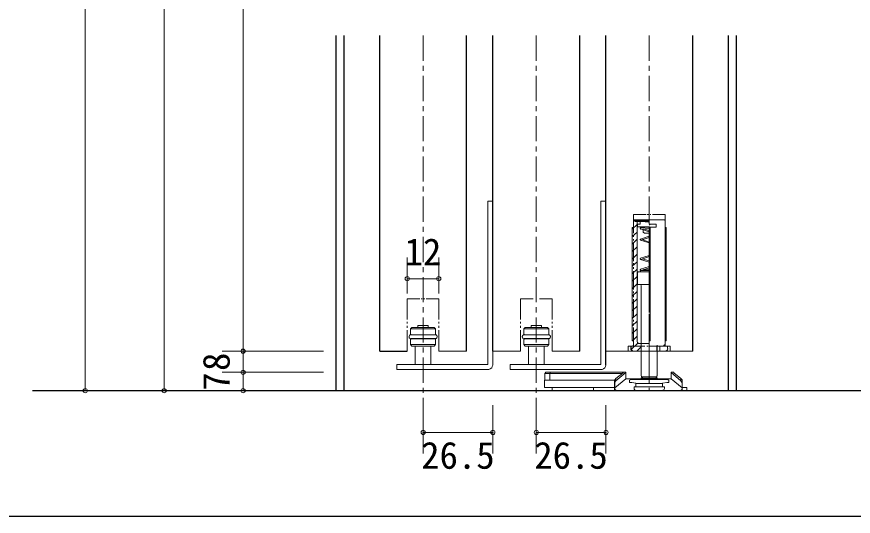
# Model space of a CAD drawing. Units: millimetres at full size. Extents: x -800 to 800, y -560 to 560.
# Drawn here: x -514.3 to -196.4, y -24 to 166 of the extents above; entities that cross this region are included whole.
import ezdxf
from ezdxf.enums import TextEntityAlignment as Align

# ---------------------------------------------------------------- set-up
doc = ezdxf.new("R2010")
doc.units = ezdxf.units.MM
doc.header["$LTSCALE"] = 4
doc.header["$PDMODE"] = 32
doc.header["$PDSIZE"] = 1.6
doc.linetypes.add('USER12', pattern=[3.826934, 2.391833, -0.478367, 0.478367, -0.478367])
doc.layers.add('0-0', color=7, linetype='Continuous', lineweight=25)
doc.layers.add('2-0', color=7, linetype='Continuous', lineweight=18)
doc.styles.add('ＭＳ ゴシック', font='')
doc.styles.get('ＭＳ ゴシック').set_extended_font_data('MS Gothic')

msp = doc.modelspace()

# ---------------------------------------------------------------- linework, layer by layer
at = {"layer": '0-0'}
msp.add_line((-780, -24), (152, -24), dxfattribs=at)
at = {"layer": '2-0', "color": 4, "lineweight": 9}
for p, q in [((-488.274, 23.797), (-488.274, 423.424)), ((-458.274, 23.797), (-458.274, 387.424)), ((-428.274, 31.785), (-428.274, 362.424)), ((-365.876, 74.368), (-365.876, 60.684)), ((-353.901, 74.368), (-353.901, 60.684)), ((-365.876, 66.368), (-353.901, 66.368)), ((-436.274, 38.797), (-397.717, 38.797)), ((-428.274, 38.797), (-428.274, 30.754)), ((-436.274, 30.754), (-397.717, 30.754)), ((-428.274, 30.754), (-428.274, 23.797)), ((-496.274, 23.797), (-458.274, 23.797)), ((-466.274, 23.797), (-428.274, 23.797)), ((-436.274, 23.797), (-397.717, 23.797)), ((-359.831, -0.109), (-359.831, 18.258)), ((-333.335, -0.109), (-333.335, 18.258)), ((-316.834, -0.109), (-316.834, 18.258)), ((-290.34, -0.109), (-290.34, 18.258)), ((-359.831, 7.891), (-333.335, 7.891)), ((-316.834, 7.891), (-290.34, 7.891))]:
    msp.add_line(p, q, dxfattribs=at)
at = {"layer": '2-0', "lineweight": 25}
for p, q in [((-392.834, 23.797), (-392.834, 158.797)), ((-389.834, 23.797), (-389.834, 158.797)), ((-376.331, 38.797), (-376.331, 158.797)), ((-343.331, 38.797), (-343.331, 158.797)), ((-333.334, 38.797), (-333.334, 158.797)), ((-300.337, 38.797), (-300.337, 158.797)), ((-290.34, 33.437), (-290.34, 158.797)), ((-257.34, 38.797), (-257.34, 158.797)), ((-243.841, 158.797), (-243.841, 23.797)), ((-240.834, 158.797), (-240.834, 23.797)), ((-376.331, 38.797), (-365.876, 38.797)), ((-508.274, 23.797), (-154.764, 23.797))]:
    msp.add_line(p, q, dxfattribs=at)
at = {"layer": '2-0', "color": 4, "linetype": 'USER12', "lineweight": 9}
for p, q in [((-359.83, 158.797), (-359.83, 17.582)), ((-316.834, 158.797), (-316.834, 17.582)), ((-273.953, 158.797), (-273.953, 23.797))]:
    msp.add_line(p, q, dxfattribs=at)
at = {"layer": '2-0'}
for p, q in [((-335.273, 95.82), (-335.273, 93.767)), ((-335.273, 95.82), (-333.334, 95.82)), ((-333.334, 93.767), (-333.334, 95.82)), ((-292.352, 95.82), (-290.3, 95.82)), ((-292.352, 95.82), (-292.352, 93.767)), ((-335.273, 93.767), (-335.273, 33.779)), ((-333.334, 94.679), (-333.334, 95.364)), ((-333.334, 93.197), (-333.334, 93.767)), ((-333.334, 33.779), (-333.334, 93.767)), ((-333.334, 84.758), (-333.334, 92.285)), ((-300.336, 95.364), (-300.336, 94.679)), ((-300.336, 93.767), (-300.336, 93.197)), ((-300.336, 92.285), (-300.336, 84.758)), ((-292.352, 33.779), (-292.352, 93.767)), ((-273.953, 95.364), (-273.953, 87.039)), ((-257.34, 95.364), (-257.34, 94.679)), ((-257.34, 93.767), (-257.34, 93.197)), ((-257.34, 92.285), (-257.34, 84.758)), ((-279.883, 83.731), (-279.883, 90.802)), ((-275.093, 90.802), (-279.883, 90.802)), ((-274.18, 90.802), (-274.637, 90.802)), ((-273.268, 90.802), (-273.61, 90.802)), ((-280.339, 85.214), (-278.514, 86.925)), ((-279.883, 88.407), (-279.541, 88.749)), ((-279.883, 85.784), (-279.883, 88.293)), ((-278.514, 88.065), (-279.427, 88.065)), ((-279.312, 88.065), (-279.312, 88.521)), ((-277.944, 88.521), (-279.312, 88.521)), ((-278.514, 42.333), (-278.514, 88.065)), ((-278.514, 88.065), (-273.953, 88.065)), ((-277.944, 88.521), (-273.953, 88.521)), ((-277.146, 86.126), (-273.953, 86.126)), ((-273.953, 85.898), (-277.146, 85.67)), ((-271.557, 87.039), (-273.953, 87.039)), ((-273.953, 86.24), (-273.953, 85.556)), ((-273.953, 86.012), (-271.557, 86.012)), ((-271.216, 86.811), (-271.216, 86.24)), ((-267.908, 85.784), (-267.908, 88.293)), ((-279.883, 85.784), (-280.339, 85.784)), ((-280.339, 82.363), (-278.514, 84.073)), ((-279.883, 82.249), (-279.883, 82.933)), ((-273.953, 84.188), (-277.259, 85.328)), ((-277.146, 85.214), (-273.953, 85.442)), ((-273.953, 84.644), (-276.233, 85.328)), ((-276.233, 84.073), (-276.233, 84.986)), ((-273.953, 85.784), (-273.61, 85.784)), ((-273.953, 84.758), (-273.953, 76.432)), ((-273.61, 42.789), (-273.61, 85.784)), ((-267.908, 85.784), (-267.452, 85.784)), ((-267.908, 85.784), (-267.908, 42.789)), ((-267.908, 82.249), (-267.908, 82.933)), ((-267.452, 42.789), (-267.452, 85.784)), ((-257.34, 83.845), (-257.34, 83.161)), ((-280.339, 79.511), (-278.514, 81.337)), ((-279.883, 80.88), (-279.883, 81.45)), ((-279.883, 73.011), (-279.883, 80.082)), ((-273.953, 82.477), (-277.259, 81.337)), ((-277.259, 80.994), (-273.953, 79.968)), ((-277.032, 80.994), (-273.953, 82.02)), ((-273.953, 80.31), (-276.575, 81.222)), ((-267.908, 80.88), (-267.908, 81.45)), ((-267.908, 73.011), (-267.908, 80.082)), ((-257.34, 82.363), (-257.34, 81.678)), ((-257.34, 80.766), (-257.34, 73.239)), ((-280.339, 76.66), (-278.514, 78.485)), ((-280.339, 73.809), (-278.514, 75.634)), ((-273.953, 75.178), (-277.259, 74.152)), ((-273.953, 72.669), (-277.259, 73.695)), ((-277.032, 73.695), (-273.953, 74.835)), ((-276.575, 73.923), (-273.953, 73.125)), ((-273.953, 75.634), (-273.953, 74.95)), ((-273.953, 74.265), (-273.953, 65.826)), ((-280.339, 71.072), (-278.514, 72.783)), ((-279.883, 71.528), (-279.883, 72.213)), ((-279.883, 70.16), (-279.883, 70.73)), ((-277.259, 69.932), (-273.953, 70.958)), ((-273.953, 70.502), (-277.032, 69.476)), ((-267.908, 71.528), (-267.908, 72.213)), ((-267.908, 70.16), (-267.908, 70.73)), ((-257.34, 72.441), (-257.34, 71.756)), ((-257.34, 70.844), (-257.34, 70.16)), ((-333.334, 61.835), (-333.334, 69.247)), ((-300.336, 69.247), (-300.336, 61.835)), ((-280.339, 68.221), (-278.514, 69.932)), ((-280.339, 65.37), (-278.514, 67.194)), ((-279.883, 62.291), (-279.883, 69.247)), ((-278.4, 64.23), (-278.4, 68.563)), ((-277.944, 69.019), (-273.953, 69.019)), ((-277.146, 69.476), (-273.953, 69.476)), ((-277.146, 69.019), (-273.953, 69.019)), ((-273.953, 69.704), (-276.233, 69.818)), ((-267.908, 62.291), (-267.908, 69.247)), ((-257.34, 69.247), (-257.34, 61.835)), ((-280.339, 62.518), (-278.514, 64.343)), ((-277.374, 64.115), (-278.172, 64.115)), ((-273.953, 64.115), (-277.374, 64.115)), ((-273.953, 65.028), (-273.953, 64.457)), ((-273.953, 63.659), (-273.953, 55.334)), ((-333.334, 60.238), (-333.334, 60.922)), ((-300.336, 60.922), (-300.336, 60.238)), ((-280.339, 59.667), (-278.514, 61.492)), ((-279.883, 60.808), (-279.883, 61.492)), ((-276.918, 29.385), (-276.918, 63.545)), ((-267.908, 60.808), (-267.908, 61.492)), ((-257.34, 60.922), (-257.34, 60.238)), ((-361.086, 58.755), (-365.876, 58.755)), ((-365.876, 50.886), (-365.876, 58.755)), ((-360.174, 58.755), (-360.63, 58.755)), ((-359.147, 58.755), (-359.604, 58.755)), ((-353.901, 58.755), (-358.691, 58.755)), ((-353.901, 58.755), (-353.901, 50.886)), ((-333.334, 58.641), (-333.334, 59.326)), ((-333.334, 50.316), (-333.334, 57.843)), ((-318.013, 58.755), (-322.803, 58.755)), ((-322.803, 50.886), (-322.803, 58.755)), ((-310.828, 58.755), (-315.618, 58.755)), ((-310.828, 58.755), (-310.828, 50.886)), ((-300.336, 59.326), (-300.336, 58.641)), ((-300.336, 57.843), (-300.336, 50.316)), ((-280.339, 56.931), (-278.514, 58.641)), ((-279.883, 59.326), (-279.883, 60.009)), ((-279.883, 51.57), (-279.883, 58.527)), ((-267.908, 59.326), (-267.908, 60.009)), ((-267.908, 51.57), (-267.908, 58.527)), ((-257.34, 59.326), (-257.34, 58.641)), ((-257.34, 57.843), (-257.34, 50.316)), ((-280.339, 54.079), (-278.514, 55.904)), ((-273.953, 54.535), (-273.953, 53.851)), ((-280.339, 51.228), (-278.514, 53.053)), ((-273.953, 53.053), (-273.953, 44.728)), ((-365.876, 49.289), (-365.876, 49.974)), ((-365.876, 47.692), (-365.876, 48.377)), ((-364.621, 47.236), (-364.165, 47.807)), ((-361.884, 48.605), (-361.884, 47.807)), ((-357.893, 47.807), (-357.893, 48.605)), ((-353.901, 49.974), (-353.901, 49.289)), ((-353.901, 48.377), (-353.901, 47.692)), ((-333.334, 48.719), (-333.334, 49.403)), ((-322.803, 49.289), (-322.803, 49.974)), ((-322.803, 47.692), (-322.803, 48.377)), ((-321.092, 47.807), (-321.548, 47.236)), ((-318.811, 47.807), (-318.811, 48.605)), ((-316.759, 48.605), (-318.811, 48.605)), ((-316.759, 48.605), (-314.82, 48.605)), ((-314.82, 48.605), (-314.82, 47.807)), ((-312.083, 47.236), (-312.539, 47.807)), ((-310.828, 49.974), (-310.828, 49.289)), ((-310.828, 48.377), (-310.828, 47.692)), ((-300.336, 49.403), (-300.336, 48.719)), ((-300.336, 47.921), (-300.336, 47.236)), ((-280.339, 48.377), (-278.514, 50.202)), ((-279.883, 50.088), (-279.883, 50.658)), ((-279.883, 48.605), (-279.883, 49.289)), ((-279.883, 40.736), (-279.883, 47.807)), ((-267.908, 50.088), (-267.908, 50.658)), ((-267.908, 48.605), (-267.908, 49.289)), ((-267.908, 40.736), (-267.908, 47.807)), ((-257.34, 49.403), (-257.34, 48.719)), ((-257.34, 47.921), (-257.34, 47.236)), ((-365.876, 38.797), (-365.876, 46.78)), ((-364.621, 45.297), (-364.621, 47.236)), ((-364.508, 45.07), (-355.27, 45.07)), ((-355.384, 45.07), (-364.393, 45.07)), ((-363.937, 45.07), (-364.051, 45.07)), ((-355.726, 45.07), (-355.84, 45.07)), ((-353.901, 46.78), (-353.901, 38.797)), ((-322.803, 38.797), (-322.803, 46.78)), ((-321.548, 45.297), (-321.548, 47.236)), ((-316.759, 47.236), (-321.548, 47.236)), ((-321.435, 45.07), (-312.197, 45.07)), ((-321.32, 45.07), (-312.197, 45.07)), ((-320.864, 45.07), (-320.978, 45.07)), ((-316.759, 47.236), (-312.083, 47.236)), ((-312.539, 45.07), (-312.767, 45.07)), ((-312.083, 47.236), (-312.083, 45.297)), ((-310.828, 46.78), (-310.828, 38.797)), ((-300.336, 46.324), (-300.336, 38.797)), ((-280.339, 45.526), (-278.514, 47.35)), ((-273.61, 45.754), (-273.953, 45.754)), ((-364.621, 43.359), (-364.621, 41.306)), ((-355.27, 43.587), (-364.508, 43.587)), ((-364.051, 43.473), (-363.937, 43.587)), ((-355.84, 43.587), (-355.726, 43.473)), ((-355.155, 41.306), (-355.155, 43.359)), ((-321.548, 43.359), (-321.548, 41.306)), ((-312.197, 43.587), (-321.435, 43.587)), ((-320.978, 43.473), (-320.864, 43.587)), ((-312.767, 43.587), (-312.539, 43.473)), ((-312.083, 41.306), (-312.083, 43.359)), ((-278.286, 41.876), (-280.795, 39.481)), ((-280.225, 42.789), (-278.514, 44.499)), ((-279.883, 41.306), (-279.883, 42.789)), ((-273.953, 41.762), (-276.918, 41.762)), ((-273.953, 43.929), (-273.953, 43.245)), ((-273.61, 42.789), (-273.953, 42.789)), ((-273.953, 42.446), (-273.953, 34.121)), ((-267.908, 42.789), (-267.452, 42.789)), ((-267.908, 42.789), (-267.908, 41.306)), ((-355.155, 41.306), (-364.621, 41.306)), ((-364.165, 40.736), (-364.621, 41.306)), ((-364.165, 40.736), (-355.612, 40.736)), ((-362.911, 33.779), (-362.911, 40.736)), ((-356.866, 40.736), (-356.866, 33.779)), ((-355.155, 41.306), (-355.612, 40.736)), ((-343.409, 38.797), (-353.901, 38.797)), ((-322.803, 38.797), (-333.257, 38.797)), ((-321.092, 40.736), (-321.548, 41.306)), ((-321.548, 41.306), (-312.083, 41.306)), ((-312.539, 40.736), (-321.092, 40.736)), ((-319.838, 40.736), (-319.838, 33.779)), ((-313.793, 33.779), (-313.793, 40.736)), ((-312.539, 40.736), (-312.083, 41.306)), ((-300.336, 38.797), (-310.828, 38.797)), ((-282.203, 38.797), (-290.34, 38.797)), ((-290.3, 38.797), (-260.99, 38.797)), ((-281.935, 40.736), (-281.935, 38.797)), ((-275.549, 40.736), (-281.935, 40.736)), ((-280.567, 38.797), (-281.365, 38.797)), ((-280.453, 40.736), (-280.795, 40.736)), ((-280.795, 40.736), (-280.795, 39.824)), ((-279.883, 38.797), (-279.997, 38.797)), ((-276.918, 38.797), (-279.883, 38.797)), ((-278.97, 38.797), (-279.655, 38.797)), ((-278.628, 38.797), (-276.918, 40.507)), ((-269.846, 38.797), (-278.058, 38.797)), ((-267.908, 38.797), (-276.918, 38.797)), ((-274.294, 40.736), (-274.865, 40.736)), ((-268.364, 40.736), (-273.953, 40.736)), ((-273.04, 40.736), (-273.61, 40.736)), ((-270.987, 40.736), (-270.987, 38.797)), ((-270.873, 29.385), (-270.873, 41.078)), ((-269.846, 40.736), (-269.846, 38.797)), ((-268.136, 38.797), (-268.934, 38.797)), ((-268.364, 40.736), (-266.995, 40.736)), ((-266.539, 38.797), (-267.224, 38.797)), ((-266.995, 40.736), (-266.995, 39.824)), ((-369.868, 33.779), (-367.815, 33.779)), ((-369.868, 33.779), (-369.868, 31.841)), ((-367.815, 31.841), (-369.868, 31.841)), ((-369.754, 33.722), (-369.64, 33.722)), ((-367.815, 33.779), (-335.273, 33.779)), ((-335.273, 31.841), (-367.815, 31.841)), ((-324.856, 31.841), (-326.795, 31.841)), ((-292.352, 33.779), (-324.856, 33.779)), ((-324.856, 31.841), (-292.352, 31.841)), ((-313.184, 30.754), (-313.64, 30.297)), ((-313.64, 30.297), (-313.64, 27.788)), ((-311.702, 30.297), (-313.64, 30.297)), ((-311.473, 30.754), (-313.184, 30.754)), ((-311.473, 30.754), (-311.702, 30.297)), ((-311.702, 30.297), (-311.702, 27.788)), ((-311.702, 30.297), (-284.217, 30.297)), ((-311.473, 30.754), (-283.76, 30.754)), ((-286.611, 27.56), (-282.848, 30.64)), ((-283.76, 30.525), (-286.611, 28.359)), ((-284.217, 30.297), (-283.76, 30.754)), ((-283.76, 30.754), (-283.76, 30.525)), ((-282.848, 30.754), (-283.76, 30.754)), ((-282.848, 30.64), (-282.848, 30.754)), ((-282.848, 28.245), (-282.848, 30.64)), ((-276.918, 29.385), (-276.804, 29.157)), ((-276.918, 28.473), (-276.347, 29.043)), ((-276.804, 29.157), (-276.689, 29.043)), ((-276.689, 29.043), (-276.575, 29.043)), ((-276.575, 29.043), (-273.953, 29.043)), ((-276.347, 29.043), (-273.953, 29.043)), ((-273.953, 29.043), (-271.216, 29.043)), ((-271.443, 29.043), (-273.953, 29.043)), ((-270.873, 28.473), (-271.443, 29.043)), ((-271.216, 29.043), (-270.987, 29.157)), ((-270.987, 29.271), (-270.873, 29.385)), ((-270.987, 29.157), (-270.987, 29.271)), ((-265.627, 30.754), (-265.627, 30.64)), ((-264.601, 30.754), (-265.627, 30.754)), ((-265.627, 30.64), (-265.627, 28.245)), ((-261.863, 27.56), (-265.627, 30.64)), ((-264.601, 30.525), (-264.601, 30.754)), ((-264.601, 30.754), (-264.259, 30.297)), ((-264.601, 30.583), (-264.487, 30.583)), ((-264.601, 30.583), (-264.487, 30.583)), ((-264.601, 30.525), (-261.863, 28.359)), ((-287.068, 27.788), (-313.755, 27.788)), ((-313.755, 26.192), (-313.755, 27.788)), ((-313.755, 26.192), (-313.755, 24.937)), ((-287.068, 27.788), (-287.068, 26.192)), ((-286.953, 27.788), (-287.068, 27.788)), ((-287.068, 26.534), (-286.953, 26.534)), ((-287.068, 24.937), (-287.068, 26.192)), ((-286.953, 27.902), (-286.611, 28.359)), ((-282.848, 28.245), (-286.953, 24.823)), ((-286.953, 27.902), (-286.953, 26.762)), ((-286.611, 27.56), (-286.953, 26.762)), ((-286.953, 26.762), (-286.953, 24.823)), ((-286.611, 28.359), (-286.611, 27.56)), ((-265.627, 28.245), (-282.848, 28.245)), ((-281.137, 27.902), (-281.365, 27.788)), ((-281.365, 27.788), (-281.365, 27.56)), ((-281.365, 27.56), (-281.365, 26.876)), ((-280.567, 26.876), (-281.365, 26.876)), ((-280.909, 28.016), (-281.137, 27.902)), ((-276.918, 28.016), (-280.909, 28.016)), ((-280.567, 26.876), (-278.97, 26.648)), ((-278.97, 26.648), (-278.97, 25.393)), ((-278.857, 26.534), (-273.953, 26.534)), ((-276.918, 28.473), (-273.953, 28.473)), ((-276.918, 28.473), (-276.918, 28.016)), ((-273.953, 28.016), (-276.918, 28.016)), ((-273.953, 28.473), (-270.873, 28.473)), ((-270.873, 28.016), (-273.953, 28.016)), ((-273.953, 26.534), (-268.934, 26.534)), ((-270.873, 28.016), (-270.873, 28.473)), ((-270.873, 28.016), (-266.881, 28.016)), ((-268.82, 26.648), (-267.224, 26.876)), ((-268.82, 26.648), (-268.82, 25.393)), ((-267.224, 26.876), (-266.425, 26.876)), ((-266.654, 27.902), (-266.881, 28.016)), ((-266.425, 27.788), (-266.654, 27.902)), ((-266.425, 27.56), (-266.425, 27.788)), ((-266.425, 26.876), (-266.425, 27.56)), ((-261.407, 24.823), (-265.627, 28.245)), ((-261.863, 28.359), (-261.863, 27.56)), ((-261.407, 27.902), (-261.863, 28.359)), ((-261.407, 26.762), (-261.863, 27.56)), ((-261.407, 27.902), (-261.407, 26.762)), ((-261.407, 26.762), (-261.407, 24.823)), ((-312.728, 24.937), (-313.755, 24.937)), ((-311.816, 24.937), (-312.728, 24.937)), ((-310.789, 24.937), (-311.816, 24.937)), ((-295.051, 24.937), (-310.789, 24.937)), ((-310.789, 23.797), (-310.789, 24.937)), ((-287.068, 23.797), (-294.937, 23.797)), ((-294.025, 24.937), (-288.094, 24.937)), ((-285.585, 23.797), (-292.884, 23.797)), ((-287.068, 24.937), (-288.094, 24.937)), ((-288.094, 23.797), (-287.068, 23.797)), ((-287.068, 23.797), (-287.068, 24.937)), ((-286.953, 24.937), (-287.068, 24.937)), ((-287.068, 23.797), (-286.953, 23.797)), ((-286.953, 24.823), (-286.953, 24.253)), ((-286.953, 24.253), (-286.953, 24.139)), ((-286.953, 23.797), (-286.953, 24.253)), ((-286.953, 24.139), (-286.725, 24.139)), ((-286.497, 23.797), (-286.953, 23.797)), ((-279.883, 23.797), (-286.953, 23.797)), ((-286.725, 24.139), (-286.611, 24.139)), ((-286.611, 24.139), (-286.611, 24.025)), ((-286.611, 24.025), (-286.497, 24.025)), ((-286.497, 23.797), (-261.863, 23.797)), ((-285.471, 23.797), (-286.155, 23.797)), ((-283.988, 23.797), (-284.673, 23.797)), ((-283.874, 23.797), (-284.559, 23.797)), ((-282.506, 23.797), (-283.19, 23.797)), ((-275.093, 23.797), (-282.962, 23.797)), ((-274.408, 23.797), (-281.708, 23.797)), ((-279.655, 25.279), (-279.655, 24.595)), ((-279.655, 25.279), (-279.198, 25.279)), ((-279.655, 24.595), (-279.655, 24.367)), ((-279.655, 24.367), (-279.427, 24.025)), ((-279.427, 24.025), (-279.084, 23.911)), ((-278.97, 25.279), (-279.198, 25.279)), ((-279.084, 25.279), (-278.97, 25.279)), ((-279.084, 23.911), (-278.857, 23.797)), ((-278.514, 23.797), (-279.084, 23.797)), ((-278.97, 25.279), (-278.97, 25.393)), ((-278.97, 25.279), (-273.953, 25.279)), ((-278.857, 23.797), (-276.918, 23.797)), ((-277.032, 23.797), (-277.716, 23.797)), ((-273.953, 23.797), (-276.918, 23.797)), ((-269.277, 23.797), (-276.233, 23.797)), ((-273.496, 23.797), (-274.294, 23.797)), ((-273.953, 25.279), (-268.82, 25.279)), ((-270.873, 23.797), (-273.953, 23.797)), ((-272.926, 23.797), (-273.61, 23.797)), ((-271.899, 23.797), (-272.698, 23.797)), ((-271.443, 23.797), (-272.128, 23.797)), ((-263.232, 23.797), (-270.987, 23.797)), ((-268.934, 23.797), (-270.873, 23.797)), ((-263.346, 23.797), (-270.645, 23.797)), ((-269.048, 23.797), (-268.706, 23.911)), ((-268.82, 25.393), (-268.82, 25.279)), ((-268.82, 25.279), (-268.592, 25.279)), ((-268.82, 25.279), (-268.592, 25.279)), ((-268.706, 23.911), (-268.364, 24.139)), ((-268.136, 25.279), (-268.592, 25.279)), ((-268.364, 24.139), (-268.25, 24.367)), ((-268.25, 24.367), (-268.136, 24.595)), ((-268.136, 24.595), (-268.136, 25.279)), ((-266.311, 23.797), (-266.995, 23.797)), ((-258.556, 23.797), (-265.627, 23.797)), ((-261.863, 23.797), (-262.434, 23.797)), ((-261.636, 23.797), (-262.32, 23.797)), ((-261.863, 24.025), (-261.75, 24.025)), ((-261.863, 23.797), (-261.407, 23.797)), ((-261.75, 24.139), (-261.636, 24.139)), ((-261.75, 24.025), (-261.75, 24.139)), ((-261.636, 24.139), (-261.407, 24.139)), ((-261.407, 24.937), (-259.582, 24.937)), ((-261.407, 24.823), (-261.407, 24.253)), ((-261.407, 24.139), (-261.407, 24.253)), ((-261.407, 23.797), (-261.407, 24.253)), ((-259.582, 23.797), (-261.407, 23.797)), ((-260.381, 23.797), (-260.951, 23.797)), ((-260.039, 23.797), (-260.723, 23.797)), ((-259.582, 23.797), (-259.582, 24.937))]:
    msp.add_line(p, q, dxfattribs=at)
for points in [[(-267.908, 83.731), (-267.908, 90.802), (-272.698, 90.802)], [(-279.427, 88.749), (-279.655, 88.749), (-279.883, 88.521), (-279.883, 88.293)], [(-279.427, 88.065), (-279.427, 88.749), (-268.364, 88.749)], [(-279.312, 88.065), (-277.374, 88.065), (-277.374, 87.039), (-278.4, 87.039), (-278.4, 86.126), (-276.233, 86.126)], [(-277.944, 88.521), (-276.689, 88.179), (-275.435, 87.951), (-274.18, 87.837), (-273.953, 87.837)], [(-273.953, 86.811), (-273.724, 86.811), (-273.61, 87.039)], [(-271.216, 86.811), (-271.216, 86.925), (-271.329, 87.039), (-271.443, 87.039)], [(-271.443, 86.012), (-271.329, 86.012), (-271.216, 86.126), (-271.216, 86.24)], [(-267.908, 88.293), (-267.908, 88.521), (-268.136, 88.749), (-268.364, 88.749)], [(-279.883, 42.789), (-280.339, 42.789), (-280.339, 85.784)], [(-277.146, 85.67), (-277.259, 85.556), (-277.374, 85.442), (-277.259, 85.328), (-277.146, 85.214)], [(-276.233, 84.073), (-275.663, 83.617), (-273.953, 83.617)], [(-277.146, 81.45), (-277.374, 81.337), (-277.374, 81.108), (-277.146, 80.994), (-277.032, 80.994)], [(-277.146, 74.152), (-277.374, 74.037), (-277.374, 73.809), (-277.146, 73.695), (-277.032, 73.695)], [(-277.83, 69.019), (-278.058, 69.019), (-278.286, 68.791), (-278.4, 68.563)], [(-277.146, 69.932), (-277.374, 69.704), (-277.374, 69.59), (-277.146, 69.476), (-277.032, 69.476)], [(-277.146, 69.476), (-277.259, 69.361), (-277.374, 69.247), (-277.259, 69.133), (-277.146, 69.019)], [(-278.4, 64.23), (-278.286, 64.115), (-278.172, 64.115)], [(-276.918, 63.545), (-276.918, 63.774), (-277.146, 64.001), (-277.374, 64.115)], [(-364.165, 47.807), (-359.831, 47.807), (-355.612, 47.807)], [(-361.884, 48.605), (-359.831, 48.605), (-357.893, 48.605)], [(-355.612, 47.807), (-355.155, 47.236), (-355.155, 45.297)], [(-312.539, 47.807), (-316.759, 47.807), (-321.092, 47.807)], [(-364.508, 45.07), (-364.849, 44.955), (-365.078, 44.728), (-365.192, 44.385), (-365.192, 44.272), (-365.192, 43.929), (-364.964, 43.701), (-364.621, 43.587), (-364.508, 43.587)], [(-355.155, 47.236), (-359.831, 47.236), (-364.621, 47.236)], [(-364.621, 45.297), (-364.508, 45.184), (-364.393, 45.07)], [(-355.27, 45.07), (-355.155, 45.184), (-355.155, 45.297)], [(-355.155, 43.587), (-354.927, 43.587), (-354.586, 43.815), (-354.471, 44.157), (-354.471, 44.499), (-354.586, 44.728), (-354.927, 44.955), (-355.155, 45.07)], [(-321.435, 45.07), (-321.776, 44.955), (-322.005, 44.728), (-322.233, 44.385), (-322.233, 44.272)], [(-321.548, 45.297), (-321.435, 45.184), (-321.32, 45.07)], [(-312.197, 45.07), (-312.083, 45.184), (-312.083, 45.297)], [(-312.197, 43.587), (-311.855, 43.587), (-311.512, 43.815), (-311.398, 44.157), (-311.398, 44.499), (-311.626, 44.728), (-311.855, 44.955), (-312.197, 45.07)], [(-257.34, 46.324), (-257.34, 38.797), (-265.552, 38.797)], [(-364.393, 43.473), (-364.508, 43.359), (-364.621, 43.245)], [(-364.393, 43.473), (-359.831, 43.473), (-355.384, 43.473)], [(-355.155, 43.245), (-355.155, 43.359), (-355.27, 43.473)], [(-322.233, 44.272), (-322.119, 43.929), (-321.89, 43.701), (-321.548, 43.587), (-321.435, 43.587)], [(-321.32, 43.473), (-321.435, 43.359), (-321.548, 43.245)], [(-312.197, 43.473), (-316.759, 43.473), (-321.32, 43.473)], [(-312.083, 43.245), (-312.083, 43.359), (-312.197, 43.473)], [(-278.514, 42.333), (-278.4, 42.105), (-278.172, 41.876), (-277.944, 41.762)], [(-276.918, 38.797), (-276.918, 41.762), (-278.058, 41.762)], [(-280.909, 39.824), (-280.909, 40.736), (-280.453, 40.736)], [(-280.909, 39.824), (-280.909, 39.481), (-280.681, 39.139), (-280.339, 38.911), (-279.997, 38.797), (-279.883, 38.797)], [(-280.795, 39.824), (-280.795, 39.481), (-280.567, 39.139), (-280.225, 38.911), (-279.883, 38.797)], [(-280.453, 40.736), (-280.11, 40.85), (-279.997, 41.078), (-279.883, 41.306)], [(-265.969, 38.797), (-265.969, 40.736), (-272.241, 40.736)], [(-267.908, 41.306), (-268.136, 41.192), (-268.364, 40.964), (-268.364, 40.736)], [(-267.908, 38.797), (-267.566, 38.911), (-267.224, 39.025), (-266.995, 39.367), (-266.881, 39.71), (-266.881, 39.824)], [(-335.273, 31.841), (-334.818, 31.841), (-334.361, 32.068), (-333.791, 32.411), (-333.563, 32.981), (-333.334, 33.437), (-333.334, 33.779)], [(-326.795, 31.841), (-326.795, 33.779), (-324.856, 33.779)], [(-292.352, 31.841), (-291.782, 31.841), (-291.326, 32.068), (-290.756, 32.411), (-290.528, 32.981)], [(-290.528, 32.981), (-290.34, 33.437), (-290.34, 33.779)], [(-295.051, 23.797), (-295.051, 24.937), (-294.025, 24.937)]]:
    msp.add_lwpolyline(points, dxfattribs=at)
msp.add_lwpolyline([(-277.146, 85.67), (-277.032, 85.67), (-276.918, 85.784), (-276.918, 86.012), (-277.146, 86.126), (-277.259, 86.012), (-277.374, 85.898), (-277.259, 85.784)], close=True, dxfattribs=at)
at = {"layer": '2-0', "color": 4}
for p in [(-365.876, 66.368), (-353.901, 66.368), (-428.274, 38.797), (-428.274, 30.754), (-488.274, 23.797), (-458.274, 23.797), (-428.274, 23.797), (-359.831, 7.891), (-333.335, 7.891), (-316.834, 7.891), (-290.34, 7.891)]:
    msp.add_point(p, dxfattribs=at)

# ---------------------------------------------------------------- texts
at = {"layer": '2-0', "style": 'ＭＳ ゴシック'}
for s, p in [('12', (-366.889, 68.368)), ('26.5', (-360.583, -9.002)), ('26.5', (-317.587, -9.002))]:
    msp.add_text(s, height=10.26, dxfattribs=at).set_placement(p, align=Align.BOTTOM_LEFT)
for s, p in [('8', (-430.274, 31.275)), ('7', (-430.274, 23.775))]:
    msp.add_text(s, height=10.26, rotation=90, dxfattribs=at).set_placement(p, align=Align.BOTTOM_LEFT)

doc.saveas('drawing.dxf')
